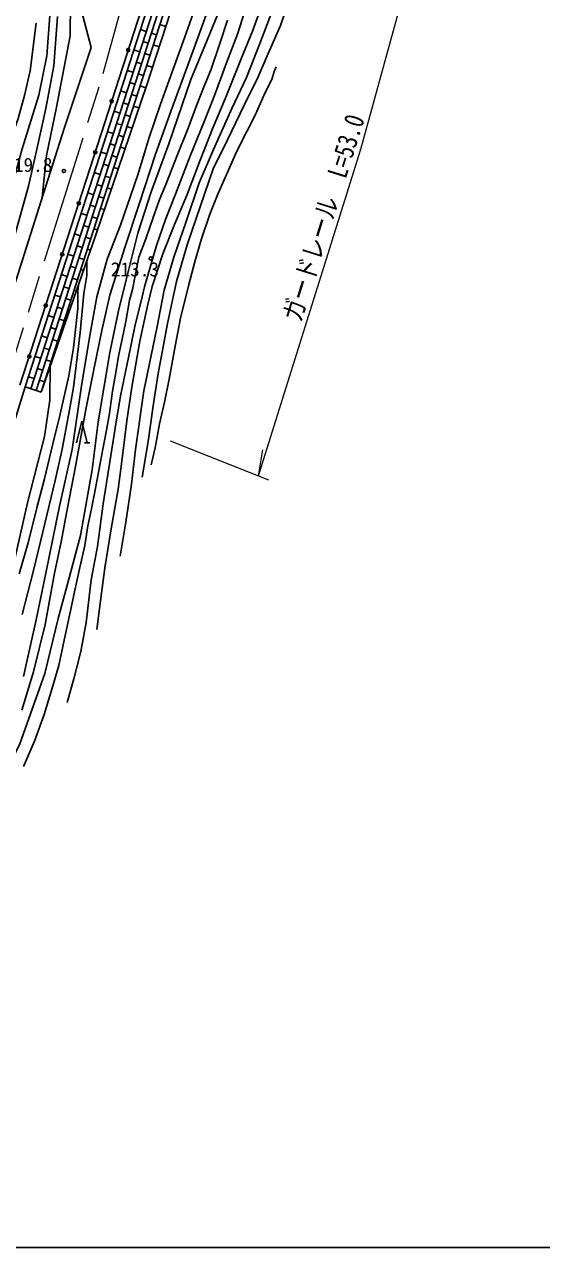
# Model space of a CAD drawing. Units: millimetres, scale not verified. Extents: x 40000 to 680000, y 20000 to 380000.
# Drawn here: x 480736 to 528880, y 205000 to 318996 of the extents above; entities that cross this region are included whole.
import ezdxf
from ezdxf.enums import TextEntityAlignment as Align

# ---------------------------------------------------------------- set-up
doc = ezdxf.new("R2010")
doc.units = ezdxf.units.MM
doc.header["$LTSCALE"] = 1000
doc.linetypes.add('CHAIN', pattern=[18.5, 12, -1.5, 3.5, -1.5])
for name, color, linetype, lineweight in [('M-BGD', 7, 'Continuous', 25), ('M-BMK', 2, 'CHAIN', 13), ('M-STR-HTXT', 7, 'Continuous', 13), ('M-TTL-BAND', 7, 'Continuous', 25)]:
    doc.layers.add(name, color=color, linetype=linetype, lineweight=lineweight)
doc.styles.add('ＭＳ ゴシック', font='')
doc.styles.get('ＭＳ ゴシック').set_extended_font_data('MS Gothic')

msp = doc.modelspace()

# ---------------------------------------------------------------- hatches: boundary and pattern name
at = {"layer": 'M-BGD'}
for points in [[(490343, 316462, -1), (490435, 316748, -0.41421), (490532, 316559, -0.41421)], [(488809, 311703, -1), (488901, 311989, -0.41421), (488998, 311800, -0.41421)], [(487275, 306945, -1), (487367, 307230, -0.41421), (487464, 307041, -0.41421)], [(485741, 302186, -1), (485833, 302471, -0.41421), (485930, 302282, -0.41421)], [(484207, 297427, -1), (484299, 297712, -0.41421), (484395, 297524, -0.41421)], [(482673, 292668, -1), (482765, 292954, -0.41421), (482861, 292765, -0.41421)], [(481139, 287909, -1), (481231, 288195, -0.41421), (481327, 288006, -0.41421)]]:
    msp.add_hatch(color=256, dxfattribs=at).paths.add_polyline_path(points)

# ---------------------------------------------------------------- linework, layer by layer
for p, q in [((491532, 318521), (492078, 318345)), ((492554, 318192), (493030, 318038)), ((493337, 318990), (493890, 318811)), ((491771, 317393), (492247, 317240)), ((492723, 317086), (493275, 316909)), ((490918, 316617), (491464, 316441)), ((491940, 316288), (492416, 316135)), ((490305, 314714), (490851, 314538)), ((491158, 315490), (491634, 315336)), ((492109, 315183), (492659, 315006)), ((490544, 313586), (491020, 313433)), ((491327, 314384), (491803, 314231)), ((489691, 312810), (490237, 312634)), ((490713, 312481), (491189, 312328)), ((491496, 313279), (492039, 313104)), ((489930, 311683), (490406, 311529)), ((490882, 311376), (491396, 311210)), ((489077, 310907), (489624, 310731)), ((490099, 310577), (490575, 310424)), ((488464, 309003), (489010, 308827)), ((489317, 309779), (489793, 309626)), ((490269, 309472), (490754, 309316)), ((488703, 307875), (489179, 307722)), ((489486, 308674), (489962, 308520)), ((487850, 307100), (488396, 306924)), ((488872, 306770), (489348, 306617)), ((489655, 307569), (490111, 307422)), ((488090, 305972), (488565, 305819)), ((489041, 305665), (489468, 305528)), ((487237, 305196), (487783, 305020)), ((488259, 304867), (488734, 304713)), ((486623, 303293), (487169, 303117)), ((487476, 304068), (487952, 303915)), ((488428, 303762), (488826, 303633)), ((486862, 302165), (487338, 302011)), ((487645, 302963), (488121, 302810)), ((486009, 301389), (486555, 301213)), ((487031, 301060), (487507, 300906)), ((487814, 301858), (488183, 301739)), ((486249, 300261), (486725, 300108)), ((487200, 299954), (487540, 299845)), ((485396, 299486), (485942, 299310)), ((486418, 299156), (486894, 299003)), ((484782, 297582), (485328, 297406)), ((485635, 298358), (486111, 298204)), ((486587, 298051), (486888, 297954)), ((485021, 296454), (485497, 296301)), ((485804, 297253), (486280, 297099)), ((484168, 295679), (484715, 295502)), ((485190, 295349), (485666, 295196)), ((485973, 296147), (486231, 296064)), ((484408, 294551), (484884, 294397)), ((485360, 294244), (485575, 294175)), ((483555, 293775), (484101, 293599)), ((484577, 293446), (485053, 293292)), ((482941, 291871), (483487, 291695)), ((483794, 292647), (484270, 292494)), ((484746, 292340), (484918, 292285)), ((483181, 290744), (483656, 290590)), ((483963, 291542), (484439, 291389)), ((482328, 289968), (482874, 289792)), ((483350, 289638), (483826, 289485)), ((484132, 290437), (484261, 290395)), ((482567, 288840), (483043, 288687)), ((483519, 288533), (483605, 288506)), ((481714, 288064), (482260, 287888)), ((482736, 287735), (483212, 287581)), ((481100, 286161), (481647, 285985)), ((481953, 286937), (482429, 286783)), ((482905, 286630), (482948, 286616)), ((482291, 284726), (480794, 285209)), ((482122, 285831), (482598, 285678)), ((486328, 280012), (486828, 280012))]:
    msp.add_line(p, q, dxfattribs=at)
for points in [[(480318, 285362), (492309, 322562), (496049, 335785)], [(480794, 285209), (492788, 322417), (496509, 335575)], [(481340, 285033), (493337, 322250), (497037, 335334)], [(481816, 284880), (493815, 322105), (497498, 335125)], [(482291, 284726), (494294, 321960), (497958, 334915)], [(482291, 284726), (487349, 299282), (492130, 313372), (495225, 322934), (498292, 334763)], [(489656, 269447), (490169, 272610), (490695, 276156), (491089, 279390), (491862, 284848), (493046, 290683), (493735, 294218), (494656, 297309), (495757, 300547), (497006, 304228), (498337, 307335), (500047, 311163), (501395, 314057), (502661, 317215), (504190, 321307), (505340, 324743), (506196, 327719), (506705, 329541), (506995, 330799)], [(491679, 276797), (492258, 280137), (492704, 283444), (493183, 286479), (493663, 288943), (494060, 291125), (494904, 295037), (495897, 298460), (497121, 302088), (498296, 305535), (499652, 308247), (501226, 311526), (502500, 314106), (503344, 316076), (504570, 318909), (505587, 321921), (506681, 325343), (507161, 328087), (507640, 329739), (507929, 330374)], [(480631, 258211), (481827, 263502), (482747, 268004), (484012, 274087), (485161, 279393), (486036, 285328), (486795, 289830), (487462, 293611), (488450, 297125), (489669, 300279), (491279, 304971), (492336, 308462), (493393, 311563), (495624, 317757), (497946, 324241)], [(465628, 232748), (469025, 235630), (472324, 239197), (476137, 244351), (477652, 246672), (480296, 251937), (482644, 258490), (483867, 263628), (484772, 266951), (485946, 271380), (487047, 277497), (487609, 281952), (488685, 288426), (489492, 292297), (490201, 295180), (491302, 299538), (492548, 303397), (494187, 307879), (496240, 313864), (497758, 317518), (499933, 322868)], [(478789, 291463), (482469, 303161), (484462, 309378), (486959, 316863), (485698, 321597)], [(485014, 321062), (484986, 317948), (483731, 311302), (482774, 306788), (482388, 302904)], [(484697, 255809), (485317, 258002), (485984, 260560), (486477, 263245), (486954, 267227), (487543, 270341), (488067, 274320), (488576, 277629), (489181, 281383), (489674, 284377), (490454, 288114), (491026, 290835), (491694, 293604), (491901, 294545), (493014, 298406), (493873, 300810), (494795, 303194), (496133, 306664), (497502, 310007), (498424, 312374), (499538, 315415), (500556, 318105), (501478, 320918)], [(487464, 262604), (487804, 265290), (488225, 268364), (488808, 271972), (489472, 275669), (489779, 278047), (490266, 282054), (490736, 285177), (491465, 289491), (492194, 292775), (492616, 294563), (493620, 297621), (494706, 300348), (495872, 303147), (497087, 306340), (498301, 309430), (499420, 312077), (501038, 316106), (501962, 318377), (502708, 320437)], [(483107, 319827), (482826, 316083), (482061, 312400), (480520, 307415), (478580, 300217)], [(483818, 319734), (483472, 315149), (482726, 311161), (481845, 307218), (481116, 303939), (479418, 297794)], [(480498, 255087), (481566, 258671), (482660, 263073), (483541, 267850), (484158, 270769), (484752, 273949), (485489, 277803), (486462, 283106), (487198, 286832), (487934, 290475), (488694, 293750), (490071, 298211), (491402, 302255), (492945, 306907), (494394, 310976), (496175, 315794), (497792, 320247)], [(480632, 249835), (481682, 252187), (482568, 254689), (483307, 257141), (483950, 259262), (484436, 261598), (484922, 263921), (485390, 266104), (485818, 268106), (486344, 270432), (486646, 272264), (487016, 274013), (487414, 276097), (487764, 277915), (488037, 279425), (488367, 281194), (488639, 282745), (488941, 284815), (489242, 286569), (489505, 288095), (489845, 289670), (490166, 291318), (490526, 293290), (490799, 294295), (491393, 297312), (492025, 299003), (492706, 301008), (493290, 302575), (493951, 304237), (494945, 306778), (495976, 309327), (496717, 311361), (497467, 313250), (498118, 314834), (498925, 317210), (499655, 319400)], [(481831, 319123), (481254, 314666), (480727, 312390), (480162, 310221), (479121, 307312), (477742, 302800)], [(492526, 277966), (492894, 279528), (493313, 281762), (493785, 283807), (494205, 285931), (494771, 289007), (495265, 291621), (496010, 294634), (496619, 296987), (497227, 299021), (498005, 301313), (498750, 303194), (499705, 305346), (500493, 307120), (501469, 309072), (502236, 310615), (503117, 312587), (503758, 313880), (503978, 314604), (504157, 315045)], [(480506, 264012), (481573, 268113), (482454, 271720), (483593, 276488), (484232, 279400), (484930, 283085), (485300, 285173), (485914, 290270), (486255, 293906), (486539, 295596), (486550, 296982)], [(480231, 267788), (481093, 270679), (481900, 273952), (482609, 276648), (483375, 279894), (484028, 282549), (484864, 286241), (485309, 288867), (485713, 292544), (485713, 294114), (485759, 294706)], [(479523, 267826), (481015, 274411), (482595, 280603), (483099, 283978), (483129, 287135)], [(383908, 264600), (391814, 263875), (396831, 263341), (401243, 262316), (406319, 260711), (411326, 258679), (442157, 243489), (445155, 242063), (450020, 241211), (453971, 241371), (456771, 241937), (459126, 242688), (461769, 244021), (464339, 245817), (466718, 247988), (468578, 250447), (469660, 252321), (472406, 258468), (474719, 265219), (477277, 273833), (480794, 285209)], [(485578, 280012), (486078, 282012), (486578, 280012)]]:
    msp.add_lwpolyline(points, dxfattribs=at)
for centre in [(490389, 316605), (488855, 311846), (487321, 307087), (484405, 305343), (485787, 302328), (484253, 297570), (492495, 297190), (482719, 292811), (481185, 288052)]:
    msp.add_circle(centre, 150, dxfattribs=at)
at = {"layer": 'M-BMK'}
msp.add_lwpolyline([(468494, 254880), (471529, 261659), (488068, 314412), (494173, 336639)], dxfattribs=at)
at = {"layer": 'M-STR-HTXT'}
for p, q in [((494307, 280199), (503449, 276560)), ((502517, 276931), (502918, 279353))]:
    msp.add_line(p, q, dxfattribs=at)
msp.add_lwpolyline([(502517, 276931), (512057, 307359), (517217, 326144)], dxfattribs=at)
at = {"layer": 'M-TTL-BAND'}
msp.add_line((40000, 205000), (579000, 205000), dxfattribs=at)

# ---------------------------------------------------------------- texts
at = {"layer": 'M-BGD', "style": 'ＭＳ ゴシック'}
msp.add_text('219.8', height=1320, dxfattribs=at).set_placement((483340, 305914), align=Align.MIDDLE_RIGHT)
msp.add_text('213.3', height=1320, dxfattribs=at).set_placement((493267, 296838), align=Align.TOP_RIGHT)
at = {"layer": 'M-STR-HTXT', "style": 'ＭＳ ゴシック', "width": 0.8}
msp.add_text('ガードレール\u3000L=53.0', height=1833, rotation=72.593, dxfattribs=at).set_placement((509972, 300537), align=Align.BOTTOM_CENTER)

doc.saveas('drawing.dxf')
